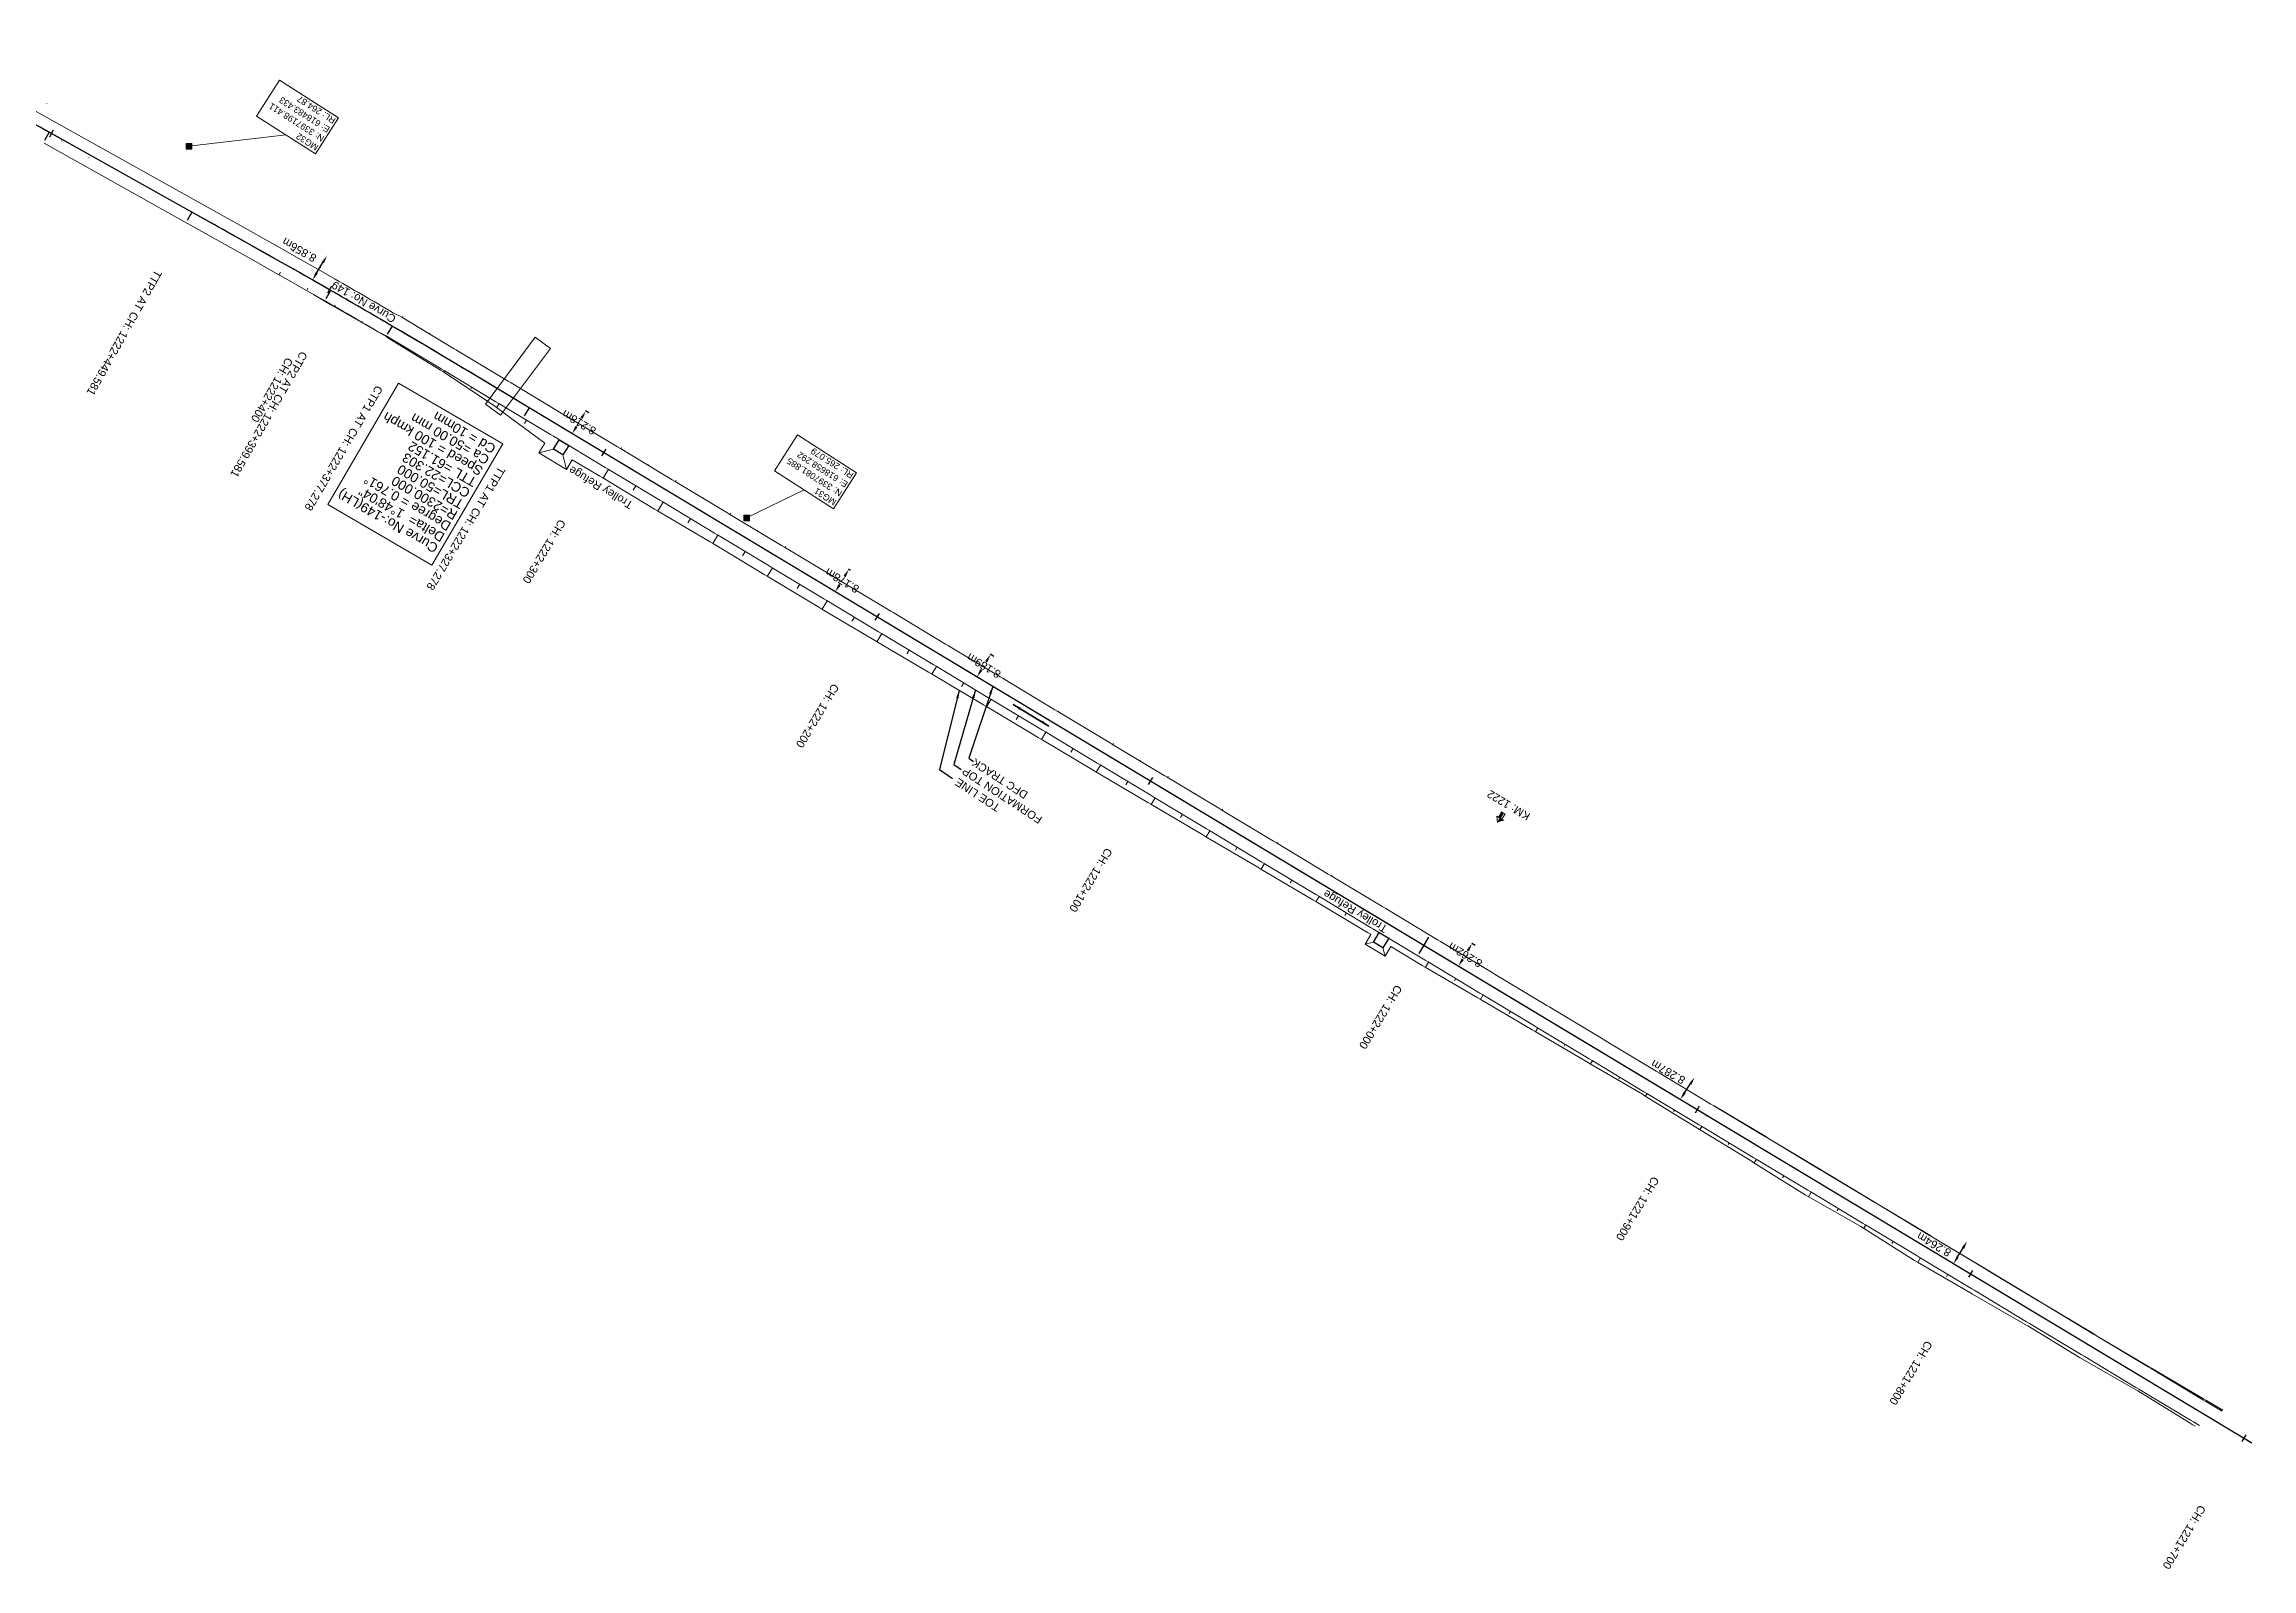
# Model space of a CAD drawing. Header units: metres. Extents: x 615815 to 619130, y 3396752 to 3398781.
# Drawn here: x 618438 to 619130, y 3396752 to 3397230 of the extents above; entities that cross this region are included whole.
import ezdxf
from ezdxf.enums import TextEntityAlignment as Align

# ---------------------------------------------------------------- set-up
doc = ezdxf.new("R2010")
doc.units = ezdxf.units.M
doc.header["$MEASUREMENT"] = 0
doc.linetypes.add('CENTER2', pattern=[1.125, 0.75, -0.125, 0.125, -0.125])
doc.layers.get('Defpoints').update_dxf_attribs({"lineweight": 0})
for name, color, linetype, lineweight in [('Bench_Mark', 7, 'Continuous', 0), ('C-ALIG-DG-CURVE', 1, 'CENTER2', 70), ('C-ALIG-DG-LINE', 1, 'CENTER2', 70), ('C-ALIG-DG-SPIRAL', 1, 'CENTER2', 70), ('C-ALIG-LABL-DG', 1, 'Continuous', 25), ('C-ALIG-LABL-DG-MARK', 1, 'Continuous', 25), ('Curve Table', 7, 'Continuous', 0), ('Horiz Curve', 7, 'Continuous', 0), ('Horiz Linear', 7, 'Continuous', 0), ('Horiz Spiral', 7, 'Continuous', 0), ('Km post', 1, 'Continuous', 13), ('Prop_Horiz Alignment', 7, 'Continuous', 0), ('Proposed Curve_Details', 10, 'Continuous', 0), ('PROPOSED DFCC TOE LINE', 239, 'Continuous', 0), ('PROPOSED DFCC TRACK', 1, 'Continuous', 0), ('PROPOSED FORMATION LINE - PLAN', 187, 'Continuous', 0)]:
    doc.layers.add(name, color=color, linetype=linetype, lineweight=lineweight)
doc.layers.add('Dimension', color=10, linetype='Continuous')
doc.layers.add('Trolley Refuse', color=10, linetype='Continuous')
doc.styles.add('Arial', font='arial.ttf')
doc.styles.get("Standard").update_dxf_attribs({"font": 'arial.ttf'})
doc.styles.add('Style-Arial', font='arial.ttf')
doc.dimstyles.new('ISO-25', dxfattribs={"dimtxt": 2.5, "dimasz": 2.5, "dimexe": 1.25, "dimexo": 0.625, "dimtad": 1, "dimtxsty": 'Standard', "dimcen": 2.5, "dimadec": 0, "dimazin": 0, "dimtfac": 1, "dimtmove": 0, "dimatfit": 3, "dimfxl": 1, "dimarcsym": 0})
doc.dimstyles.get("Standard").update_dxf_attribs({"dimtxt": 2.5, "dimasz": 2.5, "dimexe": 0.18, "dimexo": 0.0625, "dimgap": 0.09, "dimtad": 0, "dimtih": 1, "dimtoh": 1, "dimdec": 3, "dimzin": 0, "dimdsep": 46, "dimtxsty": 'Standard', "dimcen": 0.09, "dimaunit": 1, "dimadec": 3, "dimazin": 0, "dimtfac": 1, "dimtdec": 3, "dimtofl": 0, "dimtmove": 0, "dimatfit": 3, "dimfxl": 1, "dimtolj": 1, "dimtzin": 0, "dimarcsym": 0})

# ---------------------------------------------------------------- blocks, each defined once
blk = doc.blocks.new('*D147')
at = {"layer": 'Defpoints', "color": 0, "transparency": 16777216}
for p in [(619041.01, 3396854.98), (619041.01, 3396854.98), (619036.76, 3396847.9)]:
    blk.add_point(p, dxfattribs=at)
at = {"layer": 'Dimension', "color": 0, "lineweight": -2, "transparency": 16777216}
blk.add_line((619038.04, 3396850.04), (619039.73, 3396852.84), dxfattribs=at)
at = {"layer": 'Dimension', "color": 0, "transparency": 16777216}
for points in [[(619039.37, 3396853.05), (619040.08, 3396852.62), (619041.01, 3396854.98)], [(619037.69, 3396850.25), (619038.4, 3396849.82), (619036.76, 3396847.9)]]:
    blk.add_solid(points, dxfattribs=at)
at = {"layer": 'Dimension', "color": 0, "lineweight": 0, "transparency": 16777216, "insert": (619030.61, 3396853.96), "char_height": 2.5, "attachment_point": 5, "rotation": 150, "style": 'Style-Arial'}
blk.add_mtext('\\A1;8.264m', dxfattribs=at)
blk = doc.blocks.new('TerminatorOpen_0.5')
at = {"color": 0, "linetype": 'ByBlock', "lineweight": -2}
for q in [(-1, 0.25), (-1, 0), (-1, -0.25)]:
    blk.add_line((0, 0), q, dxfattribs=at)
blk = doc.blocks.new('*D148')
at = {"layer": 'Defpoints', "color": 0, "transparency": 16777216}
for p in [(618955.56, 3396906.35), (618955.56, 3396906.35), (618951.04, 3396899.41)]:
    blk.add_point(p, dxfattribs=at)
at = {"layer": 'Dimension', "color": 0, "lineweight": -2, "transparency": 16777216}
blk.add_line((618952.41, 3396901.5), (618954.2, 3396904.26), dxfattribs=at)
at = {"layer": 'Dimension', "color": 0, "transparency": 16777216}
for points in [[(618952.06, 3396901.73), (618952.76, 3396901.28), (618951.04, 3396899.41)], [(618953.85, 3396904.49), (618954.55, 3396904.03), (618955.56, 3396906.35)]]:
    blk.add_solid(points, dxfattribs=at)
at = {"layer": 'Dimension', "color": 0, "lineweight": 0, "transparency": 16777216, "insert": (618947.24, 3396908.04), "char_height": 2.5, "attachment_point": 5, "rotation": 150, "style": 'Style-Arial'}
blk.add_mtext('\\A1;8.287m', dxfattribs=at)
blk = doc.blocks.new('*D129')
at = {"layer": 'Defpoints', "color": 0, "transparency": 16777216}
for p in [(618526.69, 3397163.97), (618526.7, 3397163.97), (618522.15, 3397156.37)]:
    blk.add_point(p, dxfattribs=at)
at = {"layer": 'Dimension', "color": 0, "lineweight": -2, "transparency": 16777216}
for p, q in [((618523.44, 3397158.51), (618525.42, 3397161.82)), ((618526.79, 3397163.91), (618526.8, 3397163.9)), ((618522.25, 3397156.31), (618522.26, 3397156.3))]:
    blk.add_line(p, q, dxfattribs=at)
at = {"layer": 'Dimension', "color": 0, "transparency": 16777216}
for points in [[(618523.08, 3397158.73), (618523.8, 3397158.3), (618522.16, 3397156.37)], [(618525.06, 3397162.04), (618525.77, 3397161.61), (618526.7, 3397163.97)]]:
    blk.add_solid(points, dxfattribs=at)
at = {"layer": 'Dimension', "color": 0, "lineweight": 0, "transparency": 16777216, "insert": (618518.01, 3397165.79), "char_height": 2.5, "attachment_point": 5, "rotation": 150, "style": 'Style-Arial'}
blk.add_mtext('\\A1;8.856m', dxfattribs=at)
blk = doc.blocks.new('*D149')
at = {"layer": 'Defpoints', "color": 0, "transparency": 16777216}
for p in [(618735.87, 3397038.27), (618730.55, 3397031.91), (618731.65, 3397031.25)]:
    blk.add_point(p, dxfattribs=at)
at = {"layer": 'Dimension', "color": 0, "lineweight": -2, "transparency": 16777216}
for p, q in [((618731.84, 3397034.06), (618731.94, 3397034.22)), ((618733.48, 3397036.79), (618733.38, 3397036.62)), ((618735.76, 3397038.33), (618734.66, 3397039)), ((618731.54, 3397031.31), (618730.44, 3397031.98))]:
    blk.add_line(p, q, dxfattribs=at)
at = {"layer": 'Dimension', "color": 0, "transparency": 16777216}
for points in [[(618731.48, 3397034.27), (618732.19, 3397033.84), (618730.55, 3397031.91)], [(618733.12, 3397037), (618733.84, 3397036.57), (618734.77, 3397038.93)]]:
    blk.add_solid(points, dxfattribs=at)
at = {"layer": 'Dimension', "color": 0, "lineweight": 0, "transparency": 16777216, "insert": (618732.66, 3397035.42), "char_height": 2.5, "attachment_point": 5, "rotation": 148.96561, "style": 'Style-Arial'}
blk.add_mtext('\\A1;8.189m', dxfattribs=at)
blk = doc.blocks.new('*D150')
at = {"layer": 'Defpoints', "color": 0, "transparency": 16777216}
for p in [(618607.85, 3397115.24), (618608.92, 3397114.6), (618604.68, 3397107.56)]:
    blk.add_point(p, dxfattribs=at)
at = {"layer": 'Dimension', "color": 0, "lineweight": -2, "transparency": 16777216}
for p, q in [((618604.9, 3397110.34), (618605, 3397110.52)), ((618606.56, 3397113.1), (618606.45, 3397112.92)), ((618608.81, 3397114.66), (618607.74, 3397115.3)), ((618604.57, 3397107.62), (618603.5, 3397108.26))]:
    blk.add_line(p, q, dxfattribs=at)
at = {"layer": 'Dimension', "color": 0, "transparency": 16777216}
for points in [[(618605.25, 3397110.13), (618604.54, 3397110.56), (618603.61, 3397108.2)], [(618606.91, 3397112.88), (618606.2, 3397113.31), (618607.85, 3397115.24)]]:
    blk.add_solid(points, dxfattribs=at)
at = {"layer": 'Dimension', "color": 0, "lineweight": 0, "transparency": 16777216, "insert": (618605.73, 3397111.72), "char_height": 2.5, "attachment_point": 5, "rotation": 148.96561, "style": 'Style-Arial'}
blk.add_mtext('\\A1;8.218m', dxfattribs=at)
blk = doc.blocks.new('*D151')
at = {"layer": 'Defpoints', "color": 0, "transparency": 16777216}
for p in [(618885.76, 3396948.28), (618886.86, 3396947.62), (618882.61, 3396940.53)]:
    blk.add_point(p, dxfattribs=at)
at = {"layer": 'Dimension', "color": 0, "lineweight": -2, "transparency": 16777216}
for p, q in [((618882.8, 3396943.33), (618882.91, 3396943.53)), ((618884.47, 3396946.13), (618884.36, 3396945.93)), ((618886.75, 3396947.68), (618885.65, 3396948.34)), ((618882.51, 3396940.59), (618881.4, 3396941.25))]:
    blk.add_line(p, q, dxfattribs=at)
at = {"layer": 'Dimension', "color": 0, "transparency": 16777216}
for points in [[(618882.44, 3396943.55), (618883.15, 3396943.12), (618881.51, 3396941.19)], [(618884.12, 3396946.35), (618884.83, 3396945.92), (618885.76, 3396948.28)]]:
    blk.add_solid(points, dxfattribs=at)
at = {"layer": 'Dimension', "color": 0, "lineweight": 0, "transparency": 16777216, "insert": (618883.64, 3396944.73), "char_height": 2.5, "attachment_point": 5, "rotation": 148.96561, "style": 'Style-Arial'}
blk.add_mtext('\\A1;8.262m', dxfattribs=at)
blk = doc.blocks.new('*D152')
at = {"layer": 'Defpoints', "color": 0, "transparency": 16777216}
for p in [(618690.94, 3397065.26), (618686.13, 3397058.61), (618686.72, 3397058.25)]:
    blk.add_point(p, dxfattribs=at)
at = {"layer": 'Dimension', "color": 0, "lineweight": -2, "transparency": 16777216}
for p, q in [((618687.42, 3397060.75), (618687.51, 3397060.91)), ((618689.05, 3397063.48), (618688.96, 3397063.31)), ((618690.83, 3397065.32), (618690.23, 3397065.68)), ((618686.62, 3397058.31), (618686.02, 3397058.67))]:
    blk.add_line(p, q, dxfattribs=at)
at = {"layer": 'Dimension', "color": 0, "transparency": 16777216}
for points in [[(618687.06, 3397060.97), (618687.77, 3397060.54), (618686.13, 3397058.61)], [(618688.7, 3397063.69), (618689.41, 3397063.26), (618690.34, 3397065.62)]]:
    blk.add_solid(points, dxfattribs=at)
at = {"layer": 'Dimension', "color": 0, "lineweight": 0, "transparency": 16777216, "insert": (618688.23, 3397062.11), "char_height": 2.5, "attachment_point": 5, "rotation": 148.96561, "style": 'Style-Arial'}
blk.add_mtext('\\A1;8.178m', dxfattribs=at)
blk = doc.blocks.new('Tick Hor')
blk.add_lwpolyline([(-0.5, 0), (0.5, 0)])
blk = doc.blocks.new('KM Post')
at = {"layer": 'Km post', "lineweight": 13}
h = blk.add_hatch(color=256, dxfattribs=at)
h.paths.add_polyline_path([(0, -8.9), (1.6, -8.9), (1.6, -3.8), (0, -3.8)])
h.paths.add_polyline_path([(0, -3.8), (0, 0), (-3.4, -3.8)])
for p, q in [((0, -8.9), (0, 0)), ((3.1, -3.8), (0, 0)), ((3.1, -3.8), (-3.4, -3.8))]:
    blk.add_line(p, q, dxfattribs=at)
blk.add_lwpolyline([(1.6, -3.8), (1.6, -8.9), (-1.6, -8.9), (-1.6, -3.8)], dxfattribs=at)
blk = doc.blocks.new('BM')
at = {"extrusion": (0, 0, -1)}
blk.add_hatch(color=256, dxfattribs=at).paths.add_polyline_path([(-0.88, -0.88), (-0.88, 0.88), (0.88, 0.88), (0.88, -0.88)])
for p, q in [((0.88, 0.88), (-0.88, 0.88)), ((-0.88, 0.88), (-0.88, -0.88)), ((0.88, -0.88), (0.88, 0.88)), ((-0.88, -0.88), (0.88, -0.88))]:
    blk.add_line(p, q)

msp = doc.modelspace()

# ---------------------------------------------------------------- linework, layer by layer
at = {"lineweight": 15, "elevation": -265.5194}
msp.add_lwpolyline([(618581.1629, 3397113.9326), (618576.3862, 3397117.4793), (618591.9679, 3397138.4647), (618596.745, 3397134.9196), (618581.1631, 3397113.9329)], dxfattribs=at)
at = {"layer": 'Bench_Mark', "color": 252}
for p, q in [((618513.8712, 3397201.8373), (618483.4218, 3397198.2746)), ((618676.2958, 3397090.587), (618658.2808, 3397081.7486))]:
    msp.add_line(p, q, dxfattribs=at)
at = {"layer": 'Bench_Mark', "color": 252, "linetype": 'Continuous'}
for points in [[(618530.357, 3397207.1977), (618523.1306, 3397195.9096), (618504.6117, 3397207.765), (618511.8381, 3397219.0531)], [(618692.7817, 3397095.9474), (618685.5553, 3397084.6593), (618667.0364, 3397096.5148), (618674.2628, 3397107.8028)]]:
    msp.add_3dface(points, dxfattribs=at)
at = {"layer": 'C-ALIG-DG-CURVE', "color": 1, "linetype": 'Continuous', "lineweight": 30, "flags": 128}
msp.add_lwpolyline([(618547.1398, 3397141.9216, 0.00242428), (618527.8447, 3397153.108)], format="xyb", dxfattribs=at)
at = {"layer": 'C-ALIG-DG-LINE', "color": 1, "linetype": 'Continuous', "lineweight": 30, "flags": 128}
for points in [[(618484.2887, 3397177.6609), (618439.5417, 3397202.6719)], [(619130.2907, 3396791.6869), (618590.0892, 3397116.3224)]]:
    msp.add_lwpolyline(points, dxfattribs=at)
at = {"layer": 'C-ALIG-DG-SPIRAL', "color": 1, "linetype": 'Continuous', "lineweight": 30, "flags": 128}
for points in [[(618439.5417, 3397202.6719), (618438.1338, 3397203.4589), (618436.7259, 3397204.2459)], [(618527.8447, 3397153.108), (618526.4452, 3397153.9097), (618525.0451, 3397154.7105), (618523.6445, 3397155.5103), (618522.2434, 3397156.3093), (618520.8418, 3397157.1073), (618519.4397, 3397157.9046), (618518.0372, 3397158.7011), (618516.6342, 3397159.4968), (618515.2309, 3397160.2918), (618513.8271, 3397161.0861), (618512.4229, 3397161.8797), (618511.0184, 3397162.6727), (618509.6136, 3397163.4651), (618508.2084, 3397164.2569), (618506.803, 3397165.0482), (618505.3972, 3397165.8389), (618503.9912, 3397166.6292), (618502.5849, 3397167.419), (618501.1784, 3397168.2085), (618499.7717, 3397168.9975), (618498.3647, 3397169.7862), (618496.9576, 3397170.5746), (618495.5504, 3397171.3627), (618494.143, 3397172.1505), (618492.7355, 3397172.9381), (618491.3278, 3397173.7255), (618489.9201, 3397174.5128), (618488.5123, 3397175.2999), (618487.1045, 3397176.087), (618485.6966, 3397176.8739), (618484.2887, 3397177.6609)], [(618590.0892, 3397116.3224), (618588.7067, 3397117.1532), (618587.3242, 3397117.9839), (618585.9417, 3397118.8146), (618584.5591, 3397119.6452), (618583.1764, 3397120.4757), (618581.7937, 3397121.306), (618580.4108, 3397122.1362), (618579.0278, 3397122.9661), (618577.6447, 3397123.7958), (618576.2613, 3397124.6252), (618574.8778, 3397125.4542), (618573.4941, 3397126.283), (618572.1102, 3397127.1113), (618570.726, 3397127.9393), (618569.3416, 3397128.7668), (618567.9568, 3397129.5938), (618566.5718, 3397130.4203), (618565.1865, 3397131.2464), (618563.8008, 3397132.0718), (618562.4147, 3397132.8966), (618561.0283, 3397133.7209), (618559.6415, 3397134.5444), (618558.2543, 3397135.3673), (618556.8667, 3397136.1894), (618555.4786, 3397137.0108), (618554.0901, 3397137.8314), (618552.701, 3397138.6512), (618551.3115, 3397139.4702), (618549.9215, 3397140.2882), (618548.5309, 3397141.1054), (618547.1398, 3397141.9216)]]:
    msp.add_lwpolyline(points, dxfattribs=at)
at = {"layer": 'C-ALIG-LABL-DG', "color": 1, "linetype": 'Continuous', "lineweight": 25}
msp.add_line((618870.6098, 3396947.7428), (618869.322, 3396945.6), dxfattribs=at)
at = {"layer": 'C-ALIG-LABL-DG-MARK', "color": 1, "linetype": 'Continuous', "lineweight": 25}
for p, q in [((618439.5417, 3397202.6719), (618438.078, 3397200.0532)), ((618484.2887, 3397177.6609), (618482.825, 3397175.0422)), ((618527.8447, 3397153.108), (618526.3527, 3397150.5054)), ((618547.1398, 3397141.9216), (618545.6225, 3397139.3335)), ((618590.0892, 3397116.3224), (618588.5439, 3397113.751))]:
    msp.add_line(p, q, dxfattribs=at)
at = {"layer": 'Curve Table', "color": 1, "lineweight": 18}
msp.add_lwpolyline([(618559.5875, 3397066.9026), (618526.9349, 3397085.989), (618549.1703, 3397124.0319), (618581.823, 3397104.9454)], close=True, dxfattribs=at)
at = {"layer": 'Horiz Curve', "color": 3, "lineweight": 25}
msp.add_arc((617383.9168, 3395157.7562), 2300, 59.6189861, 60.1744309, dxfattribs=at)
at = {"layer": 'Horiz Curve', "color": 1, "lineweight": 25}
msp.add_arc((617383.9168, 3395157.7562), 2300, 59.6189861, 60.1744309, dxfattribs=at)
at = {"layer": 'Horiz Linear', "color": 5, "lineweight": 25}
msp.add_line((618484.2915, 3397177.6593), (618439.5389, 3397202.6735), dxfattribs=at)
at = {"layer": 'Horiz Linear', "color": 1, "lineweight": 25}
for p, q in [((618484.2915, 3397177.6593), (618439.5389, 3397202.6735)), ((618959.6513, 3396894.2331), (618590.0865, 3397116.324)), ((618959.6513, 3396894.2331), (618590.0865, 3397116.324))]:
    msp.add_line(p, q, dxfattribs=at)
at = {"layer": 'Horiz Spiral', "color": 1, "linetype": 'Continuous', "lineweight": 25, "flags": 128}
for points in [[(618439.5389, 3397202.6735), (618434.0834, 3397205.7232), (618428.629, 3397208.7747), (618423.1767, 3397211.83), (618417.7275, 3397214.8908), (618412.2824, 3397217.959), (618406.8426, 3397221.0364), (618401.4091, 3397224.1249), (618395.9829, 3397227.2264)], [(618439.5389, 3397202.6735), (618434.0834, 3397205.7232), (618428.629, 3397208.7747), (618423.1767, 3397211.83), (618417.7275, 3397214.8908), (618412.2824, 3397217.959), (618406.8426, 3397221.0364), (618401.4091, 3397224.1249), (618395.9829, 3397227.2264)], [(618527.8475, 3397153.1064), (618522.4213, 3397156.2079), (618516.9877, 3397159.2964), (618511.5479, 3397162.3739), (618506.1029, 3397165.4421), (618500.6537, 3397168.5029), (618495.2013, 3397171.5581), (618489.7469, 3397174.6096), (618484.2915, 3397177.6593)], [(618527.8475, 3397153.1064), (618522.4213, 3397156.2079), (618516.9877, 3397159.2964), (618511.5479, 3397162.3739), (618506.1029, 3397165.4421), (618500.6537, 3397168.5029), (618495.2013, 3397171.5581), (618489.7469, 3397174.6096), (618484.2915, 3397177.6593)], [(618590.0865, 3397116.324), (618584.7292, 3397119.5431), (618579.3709, 3397122.7603), (618574.0103, 3397125.9739), (618568.6465, 3397129.182), (618563.2784, 3397132.3828), (618557.9048, 3397135.5745), (618552.5247, 3397138.7552), (618547.137, 3397141.9232)], [(618590.0865, 3397116.324), (618584.7292, 3397119.5431), (618579.3709, 3397122.7603), (618574.0103, 3397125.9739), (618568.6465, 3397129.182), (618563.2784, 3397132.3828), (618557.9048, 3397135.5745), (618552.5247, 3397138.7552), (618547.137, 3397141.9232)]]:
    msp.add_lwpolyline(points, dxfattribs=at)
at = {"layer": 'Prop_Horiz Alignment', "color": 7, "linetype": 'Continuous', "lineweight": 30}
msp.add_3dface([(618959.574, 3396894.1045), (618959.6, 3396894.4389), (618959.8571, 3396894.2844)], dxfattribs=at)
msp.add_3dface([(618959.574, 3396894.1045), (618959.6, 3396894.4389), (618959.8571, 3396894.2844)], dxfattribs=at)
at = {"layer": 'PROPOSED DFCC TOE LINE', "lineweight": 0}
for p, q in [((618597.6927, 3397103.2946), (618593.1671, 3397102.1665)), ((618600.6927, 3397101.4917), (618601.8207, 3397096.9661)), ((618854.832, 3396948.7647), (618852.2372, 3396948.1179)), ((618857.832, 3396946.9618), (618858.4788, 3396944.3669))]:
    msp.add_line(p, q, dxfattribs=at)
at = {"layer": 'PROPOSED DFCC TOE LINE', "linetype": 'Continuous', "lineweight": 0, "flags": 128}
for points in [[(618438.8161, 3397211.6054), (618438.8494, 3397211.6609)], [(618447.3874, 3397206.4544), (618447.3952, 3397206.4674)], [(618443.5242, 3397200.0259), (618443.4819, 3397199.9556)], [(618452.0955, 3397194.875), (618452.0261, 3397194.7595)], [(618515.958, 3397165.2468), (618516.3314, 3397165.8681)], [(618512.0948, 3397158.8183), (618511.682, 3397158.1314)], [(618524.5293, 3397160.0958), (618524.6826, 3397160.3509)], [(618520.6661, 3397153.6673), (618520.4805, 3397153.3585)], [(618529.2374, 3397148.5163), (618528.9135, 3397147.9773)], [(618550.2433, 3397144.6429), (618550.4034, 3397144.9093)], [(618537.8087, 3397143.3654), (618537.7025, 3397143.1886)], [(618546.3801, 3397138.2144), (618546.2302, 3397137.965)], [(618558.8789, 3397139.5989), (618558.9432, 3397139.7059)], [(618554.8541, 3397132.9015), (618554.7567, 3397132.7395)], [(618567.3859, 3397134.341), (618567.4808, 3397134.4989)], [(618563.5227, 3397127.9125), (618563.2824, 3397127.5126)], [(618575.9979, 3397129.2577), (618576.0386, 3397129.3254)], [(618584.5286, 3397124.0391), (618584.5962, 3397124.1515)], [(618572.094, 3397122.7615), (618571.8513, 3397122.3576)], [(618580.6654, 3397117.6106), (618579.8884, 3397116.3176)], [(618593.0999, 3397118.8881), (618593.1588, 3397118.9861)], [(618589.2367, 3397112.4596), (618588.6003, 3397111.4007)], [(618601.6712, 3397113.7372), (618601.8363, 3397114.0118)], [(618610.2426, 3397108.5862), (618610.3378, 3397108.7446)], [(618618.8139, 3397103.4352), (618619.0295, 3397103.794)], [(618614.9507, 3397097.0067), (618613.2908, 3397094.2446)], [(618627.3852, 3397098.2843), (618627.5011, 3397098.4771)], [(618623.522, 3397091.8558), (618622.6913, 3397090.4735)], [(618635.9565, 3397093.1333), (618636.2013, 3397093.5406)], [(618632.0933, 3397086.7048), (618630.4371, 3397083.9487)], [(618644.5279, 3397087.9824), (618644.6452, 3397088.1777)], [(618653.0992, 3397082.8314), (618653.3239, 3397083.2054)], [(618640.6646, 3397081.5539), (618639.8571, 3397080.2101)], [(618649.236, 3397076.4029), (618647.6531, 3397073.769)], [(618661.6705, 3397077.6804), (618661.7776, 3397077.8587)], [(618657.8073, 3397071.2519), (618657.0095, 3397069.9244)], [(618670.2418, 3397072.5295), (618670.4425, 3397072.8635)], [(618666.3786, 3397066.101), (618664.7724, 3397063.4282)], [(618674.9499, 3397060.95), (618674.15, 3397059.6189)], [(618678.8132, 3397067.3785), (618678.8951, 3397067.5149)], [(618687.3845, 3397062.2276), (618687.5118, 3397062.4394)], [(618683.5213, 3397055.7991), (618681.928, 3397053.1477)], [(618695.9558, 3397057.0766), (618696.0014, 3397057.1525)], [(618692.0926, 3397050.6481), (618691.3122, 3397049.3495)], [(618704.5271, 3397051.9256), (618704.5825, 3397052.0178)], [(618700.6639, 3397045.4971), (618699.1364, 3397042.9553)], [(618709.2352, 3397040.3462), (618708.491, 3397039.1077)], [(618713.0985, 3397046.7747), (618713.1266, 3397046.8214)], [(618721.6698, 3397041.6237), (618721.7283, 3397041.7211)], [(618717.8066, 3397035.1952), (618716.3569, 3397032.7829)], [(618730.2411, 3397036.4728), (618730.2774, 3397036.5331)], [(618726.3779, 3397030.0443), (618725.6659, 3397028.8594)], [(618738.8124, 3397031.3218), (618738.899, 3397031.4658)], [(618734.9492, 3397024.8933), (618733.5502, 3397022.5653)], [(618743.5205, 3397019.7423), (618742.8285, 3397018.5908)], [(618747.3838, 3397026.1708), (618747.4383, 3397026.2616)], [(618755.9551, 3397021.0199), (618756.0879, 3397021.2409)], [(618752.0919, 3397014.5914), (618750.7221, 3397012.3121)], [(618764.5264, 3397015.8689), (618764.6056, 3397016.0007)], [(618760.6632, 3397009.4404), (618759.9877, 3397008.3164)], [(618773.0977, 3397010.718), (618773.2822, 3397011.0249)], [(618781.6691, 3397005.567), (618781.7702, 3397005.7352)], [(618769.2345, 3397004.2895), (618767.9048, 3397002.0767)], [(618777.8058, 3396999.1385), (618777.1631, 3396998.0689)], [(618790.2404, 3397000.416), (618790.4562, 3397000.7752)], [(618786.3772, 3396993.9875), (618785.1358, 3396991.9218)], [(618798.8117, 3396995.2651), (618798.9121, 3396995.4322)], [(618794.9485, 3396988.8366), (618794.3499, 3396987.8405)], [(618807.383, 3396990.1141), (618807.5724, 3396990.4293)], [(618815.9544, 3396984.9632), (618816.0408, 3396985.1071)], [(618803.5198, 3396983.6856), (618802.367, 3396981.7672)], [(618812.0911, 3396978.5347), (618811.5393, 3396977.6164)], [(618824.5257, 3396979.8122), (618824.6821, 3396980.0724)], [(618820.6625, 3396973.3837), (618819.6083, 3396971.6295)], [(618833.097, 3396974.6612), (618833.1661, 3396974.7761)], [(618829.2338, 3396968.2327), (618828.7229, 3396967.3826)], [(618841.6683, 3396969.5103), (618841.7868, 3396969.7074)], [(618850.2397, 3396964.3593), (618850.2678, 3396964.4061)], [(618837.8051, 3396963.0818), (618836.8159, 3396961.4356)], [(618846.3764, 3396957.9308), (618845.8855, 3396957.1139)], [(618858.811, 3396959.2084), (618858.8138, 3396959.213)], [(618867.399, 3396954.0852), (618867.4158, 3396954.1131)], [(618875.9536, 3396948.9064), (618876.0169, 3396949.0118)], [(618884.553, 3396943.8021), (618884.581, 3396943.8487)], [(618872.0904, 3396942.4779), (618871.1352, 3396940.8884)], [(618880.6617, 3396937.327), (618880.2139, 3396936.5818)], [(618893.0963, 3396938.6045), (618893.1353, 3396938.6695)], [(618889.2331, 3396932.176), (618888.3959, 3396930.783)], [(618901.6948, 3396933.4988), (618901.7219, 3396933.544)], [(618897.8044, 3396927.0251), (618897.4108, 3396926.3701)], [(618910.2389, 3396928.3026), (618910.3087, 3396928.4186)], [(618918.8399, 3396923.201), (618918.8696, 3396923.2504)], [(618906.3757, 3396921.8741), (618905.6387, 3396920.6478)], [(618914.947, 3396916.7231), (618914.6127, 3396916.1668)], [(618927.3816, 3396918.0007), (618927.4304, 3396918.0819)], [(618923.5184, 3396911.5722), (618922.9169, 3396910.5714)], [(618935.9734, 3396912.8839), (618935.994, 3396912.918)], [(618932.0897, 3396906.4212), (618931.8154, 3396905.9648)], [(618944.5242, 3396907.6988), (618944.5571, 3396907.7535)], [(618953.1116, 3396902.5745), (618953.1277, 3396902.6012)], [(618940.661, 3396901.2703), (618940.165, 3396900.4448)], [(618949.2323, 3396896.1193), (618948.9558, 3396895.659)], [(618961.6669, 3396897.3968), (618961.6988, 3396897.4499)], [(618957.8037, 3396890.9683), (618957.1978, 3396889.9602)], [(618970.2561, 3396892.2757), (618970.2741, 3396892.3055)], [(618966.375, 3396885.8174), (618966.0529, 3396885.2815)], [(618978.8095, 3396887.0949), (618978.8494, 3396887.1612)], [(618987.4028, 3396881.9805), (618987.4248, 3396882.0171)], [(618974.9463, 3396880.6664), (618974.2558, 3396879.5174)], [(618983.5176, 3396875.5155), (618983.1253, 3396874.8626)], [(618995.9522, 3396876.793), (618996.0002, 3396876.8729)], [(618992.089, 3396870.3645), (618991.2178, 3396868.9148)], [(619004.5452, 3396871.6781), (619004.5668, 3396871.7141)], [(619000.6603, 3396865.2135), (619000.2932, 3396864.6027)], [(619013.0948, 3396866.4911), (619013.1336, 3396866.5556)], [(619021.6832, 3396861.3685), (619021.7002, 3396861.3968)], [(619009.2316, 3396860.0626), (619008.6191, 3396859.0433)], [(619017.8029, 3396854.9116), (619017.439, 3396854.3061)], [(619030.2375, 3396856.1892), (619030.2671, 3396856.2384)], [(619026.3743, 3396849.7607), (619025.5287, 3396848.3536)], [(619038.8225, 3396851.061), (619038.8362, 3396851.0838)], [(619034.9456, 3396844.6097), (619034.5571, 3396843.9632)]]:
    msp.add_lwpolyline(points, dxfattribs=at)
at = {"layer": 'PROPOSED DFCC TOE LINE', "lineweight": 0, "flags": 128}
for points in [[(618594.9661, 3397105.1601), (618579.8093, 3397116.3762), (618578.976, 3397117.0347), (618563.2008, 3397127.567), (618562.3015, 3397128.1158), (618546.1466, 3397138.0162), (618545.2849, 3397138.6149), (618528.8284, 3397148.0259), (618527.9218, 3397148.55), (618522.4269, 3397151.7919)], [(618603.636, 3397099.9867), (618601.8207, 3397096.9661), (618593.1671, 3397102.1665), (618594.9661, 3397105.1601)], [(618854.0375, 3396951.1137), (618853.8865, 3396951.2041), (618852.9891, 3396951.7477), (618836.7318, 3396961.486), (618835.8287, 3396962.0201), (618819.524, 3396971.6794), (618818.6165, 3396972.2122), (618802.2825, 3396981.8169), (618801.3759, 3396982.3512), (618785.0514, 3396991.9716), (618784.1448, 3396992.5059), (618767.8204, 3397002.1265), (618766.9098, 3397002.6643), (618750.638, 3397012.3623), (618749.7306, 3397012.9054), (618733.4661, 3397022.6155), (618732.5589, 3397023.1557), (618716.2727, 3397032.833), (618715.3635, 3397033.37), (618699.052, 3397043.0051), (618698.1459, 3397043.5403), (618681.8437, 3397053.1977), (618680.941, 3397053.7386), (618664.6884, 3397063.4786), (618663.7857, 3397064.0195), (618647.5693, 3397073.8197), (618646.664, 3397074.3731), (618630.3527, 3397083.9985), (618629.4372, 3397084.5349), (618613.2068, 3397094.2951), (618612.2942, 3397094.8399), (618603.636, 3397099.9867)], [(618860.2848, 3396947.3722), (618858.4788, 3396944.3669), (618852.2372, 3396948.1179), (618854.0375, 3396951.1137)], [(619112.5094, 3396796.9422), (619111.5454, 3396797.5391), (619110.651, 3396798.0974), (619094.5478, 3396808.0824), (619093.6269, 3396808.5966), (619077.1415, 3396817.9457), (619076.2281, 3396818.4724), (619060.0877, 3396828.3955), (619059.168, 3396828.9121), (619042.726, 3396838.3328), (619041.8128, 3396838.8604), (619025.444, 3396848.4029), (619024.5579, 3396848.9726), (619008.5362, 3396859.0956), (619007.6321, 3396859.6355), (618991.1325, 3396868.963), (618990.2269, 3396869.5176), (618974.1728, 3396879.5694), (618973.2743, 3396880.1359), (618957.1142, 3396890.0113), (618956.2058, 3396890.5612), (618940.0815, 3396900.4962), (618939.1677, 3396901.0311), (618922.8324, 3396910.621), (618921.9187, 3396911.156), (618905.5541, 3396920.6971), (618904.6521, 3396921.2273), (618888.3115, 3396930.8326), (618887.4094, 3396931.3629), (618871.0506, 3396940.9379), (618870.1471, 3396941.4658), (618860.2848, 3396947.3722)], [(618961.6654, 3396897.4699), (618977.8547, 3396887.7578), (618978.7654, 3396887.2116), (618995.0056, 3396877.4696), (618995.9163, 3396876.9234), (619012.1475, 3396867.1491), (619013.0497, 3396866.6061), (619029.2809, 3396856.8318), (619030.1831, 3396856.2889), (619046.4179, 3396846.5233), (619047.3213, 3396845.9795), (619063.556, 3396836.2138), (619064.4594, 3396835.6701), (619080.6908, 3396825.8984), (619081.5927, 3396825.3526), (619097.9112, 3396815.7259), (619098.8199, 3396815.1913), (619115.1432, 3396805.5725), (619116.0517, 3396805.0378), (619121.181, 3396801.9534)]]:
    msp.add_lwpolyline(points, dxfattribs=at)
at = {"layer": 'PROPOSED DFCC TRACK', "color": 12, "linetype": 'Continuous', "lineweight": 0}
for p, q in [((618483.8305, 3397177.9235), (618439.8426, 3397202.5037)), ((618959.6513, 3396894.2331), (618589.8538, 3397116.4638))]:
    msp.add_line(p, q, dxfattribs=at)
at = {"layer": 'PROPOSED DFCC TRACK', "color": 12, "linetype": 'Continuous', "lineweight": 0, "flags": 128}
for points in [[(618439.8426, 3397202.5037), (618434.3867, 3397205.5528), (618428.932, 3397208.6038), (618423.4793, 3397211.6584), (618418.0298, 3397214.7186), (618412.5844, 3397217.7862), (618407.1442, 3397220.863), (618401.7103, 3397223.9509), (618396.2838, 3397227.0517)], [(618527.3893, 3397153.3755), (618521.9627, 3397156.4764), (618516.5288, 3397159.5643), (618511.0887, 3397162.6411), (618505.6433, 3397165.7087), (618500.1937, 3397168.7689), (618494.741, 3397171.8235), (618489.2863, 3397174.8744), (618483.8305, 3397177.9235)], [(618589.8538, 3397116.4638), (618584.4965, 3397119.6829), (618579.1381, 3397122.9001), (618573.7776, 3397126.1137), (618568.4138, 3397129.3218), (618563.0457, 3397132.5226), (618557.6721, 3397135.7143), (618552.292, 3397138.8951), (618546.9043, 3397142.063)], [(619117.2777, 3396799.507), (618959.6513, 3396894.2331)]]:
    msp.add_lwpolyline(points, dxfattribs=at)
at = {"layer": 'PROPOSED DFCC TRACK', "color": 12, "linetype": 'Continuous', "lineweight": 0}
msp.add_arc((617383.6841, 3395157.896), 2300, 59.6189861, 60.1809056, dxfattribs=at)
at = {"layer": 'PROPOSED FORMATION LINE - PLAN', "lineweight": 0}
for p, q in [((618485.6597, 3397181.1971), (618441.6718, 3397205.7773)), ((618482.0012, 3397174.65), (618438.0133, 3397199.2302))]:
    msp.add_line(p, q, dxfattribs=at)
at = {"layer": 'PROPOSED FORMATION LINE - PLAN', "lineweight": 0, "flags": 128}
for points in [[(618441.672, 3397205.7772), (618436.2162, 3397208.8263), (618430.7626, 3397211.8766), (618425.3138, 3397214.9291), (618419.8681, 3397217.9871), (618414.4277, 3397221.0518), (618408.9936, 3397224.1252), (618403.567, 3397227.209), (618398.1443, 3397230.3077)], [(618529.2498, 3397156.6315), (618523.8193, 3397159.7345), (618518.3783, 3397162.8265), (618512.932, 3397165.9068), (618507.4816, 3397168.9772), (618502.0282, 3397172.0396), (618496.5738, 3397175.0951), (618491.1169, 3397178.1473), (618485.6599, 3397181.197)], [(618525.5288, 3397150.1196), (618520.1061, 3397153.2182), (618514.6794, 3397156.3021), (618509.2453, 3397159.3754), (618503.8049, 3397162.4402), (618498.3593, 3397165.4982), (618492.9083, 3397168.5519), (618487.4557, 3397171.6016), (618482.001, 3397174.6501)], [(619120.9968, 3396801.6471), (619115.8668, 3396804.73), (619114.9632, 3396805.273), (619098.7241, 3396815.0319), (619097.8205, 3396815.5749), (619081.5815, 3396825.3339), (619080.6779, 3396825.8769), (619064.4388, 3396835.6358), (619063.535, 3396836.1789), (619047.2962, 3396845.9377), (619046.3923, 3396846.4808), (619030.1535, 3396856.2396), (619029.251, 3396856.782), (619013.0109, 3396866.5415), (619012.1083, 3396867.0839), (618995.8682, 3396876.8435), (618994.958, 3396877.3904), (618978.7256, 3396887.1454), (618977.8154, 3396887.6924), (618961.5829, 3396897.4473), (618960.6727, 3396897.9943), (618944.4403, 3396907.7492), (618943.5327, 3396908.2946), (618927.2976, 3396918.0511), (618926.3901, 3396918.5965), (618910.155, 3396928.3531), (618909.2582, 3396928.892), (618893.0123, 3396938.655), (618892.1155, 3396939.1939), (618875.8697, 3396948.9569), (618874.9728, 3396949.4958), (618858.727, 3396959.2588), (618857.8277, 3396959.7993), (618841.5844, 3396969.5607), (618840.685, 3396970.1012), (618824.4417, 3396979.8627), (618823.5398, 3396980.4047), (618807.2991, 3396990.1646), (618806.3971, 3396990.7066), (618790.1564, 3397000.4665), (618789.2545, 3397001.0085), (618773.0138, 3397010.7684), (618772.1074, 3397011.3131), (618755.8711, 3397021.0703), (618754.9647, 3397021.615), (618738.7285, 3397031.3723), (618737.8235, 3397031.9161), (618721.5858, 3397041.6742), (618720.6808, 3397042.218), (618704.4432, 3397051.9761), (618703.5412, 3397052.5181), (618687.3005, 3397062.278), (618686.3985, 3397062.8201), (618670.1579, 3397072.5799), (618669.2559, 3397073.122), (618653.0152, 3397082.8819), (618652.1058, 3397083.4284), (618635.8726, 3397093.1838), (618634.9632, 3397093.7303), (618618.7299, 3397103.4857), (618617.8189, 3397104.0332), (618601.5873, 3397113.7876), (618600.6762, 3397114.3351), (618584.4446, 3397124.0895), (618583.5417, 3397124.6322), (618567.302, 3397134.3915), (618566.399, 3397134.9341), (618550.1593, 3397144.6934), (618549.2619, 3397145.2327), (618549.0128, 3397145.3824)], [(619113.8838, 3396797.1716), (619112.0035, 3396798.3015), (619111.1, 3396798.8445), (619094.8609, 3396808.6034), (619093.9573, 3396809.1464), (619077.7182, 3396818.9054), (619076.8147, 3396819.4484), (619060.5756, 3396829.2073), (619059.6718, 3396829.7504), (619043.4329, 3396839.5092), (619042.5291, 3396840.0524), (619026.2903, 3396849.8111), (619025.3877, 3396850.3535), (619009.1476, 3396860.113), (619008.2451, 3396860.6554), (618992.005, 3396870.415), (618991.0948, 3396870.9619), (618974.8623, 3396880.7169), (618973.9522, 3396881.2639), (618957.7197, 3396891.0188), (618956.8095, 3396891.5658), (618940.577, 3396901.3207), (618939.6695, 3396901.8661), (618923.4344, 3396911.6226), (618922.5268, 3396912.168), (618906.2917, 3396921.9246), (618905.3949, 3396922.4635), (618889.1491, 3396932.2265), (618888.2523, 3396932.7654), (618872.0064, 3396942.5284), (618871.1096, 3396943.0674), (618854.8638, 3396952.8303), (618853.9645, 3396953.3708), (618837.7211, 3396963.1322), (618836.8218, 3396963.6727), (618820.5785, 3396973.4342), (618819.6766, 3396973.9762), (618803.4358, 3396983.7361), (618802.5339, 3396984.2781), (618786.2932, 3396994.038), (618785.3913, 3396994.58), (618769.1505, 3397004.3399), (618768.2441, 3397004.8846), (618752.0079, 3397014.6418), (618751.1015, 3397015.1865), (618734.8652, 3397024.9438), (618733.9602, 3397025.4876), (618717.7226, 3397035.2457), (618716.8176, 3397035.7896), (618700.5799, 3397045.5476), (618699.678, 3397046.0896), (618683.4373, 3397055.8495), (618682.5353, 3397056.3916), (618666.2946, 3397066.1514), (618665.3927, 3397066.6935), (618649.152, 3397076.4534), (618648.2426, 3397076.9999), (618632.0093, 3397086.7553), (618631.0999, 3397087.3018), (618614.8667, 3397097.0572), (618613.9557, 3397097.6047), (618597.724, 3397107.3591), (618596.813, 3397107.9066), (618580.5814, 3397117.661), (618579.6785, 3397118.2037), (618563.4387, 3397127.963), (618562.5358, 3397128.5056), (618546.2961, 3397138.2649), (618545.3987, 3397138.8042), (618545.155, 3397138.9506)]]:
    msp.add_lwpolyline(points, dxfattribs=at)
at = {"layer": 'PROPOSED FORMATION LINE - PLAN', "lineweight": 0}
for radius in [2303.75, 2296.25]:
    msp.add_arc((617383.6841, 3395157.896), radius, 59.6189861, 60.1809056, dxfattribs=at)
at = {"layer": 'Trolley Refuse'}
for points in [[(618599.4956, 3397106.2945), (618602.4955, 3397104.4917), (618600.6927, 3397101.4917), (618597.6927, 3397103.2946)], [(618856.6355, 3396951.7656), (618859.6354, 3396949.9628), (618857.8326, 3396946.9628), (618854.8326, 3396948.7657)]]:
    msp.add_lwpolyline(points, close=True, dxfattribs=at)

# ---------------------------------------------------------------- block references
at = {"layer": 'Bench_Mark'}
for p in [(618483.4218, 3397198.2746), (618658.2808, 3397081.7486)]:
    msp.add_blockref('BM', p, dxfattribs=at)
at = {"layer": 'C-ALIG-LABL-DG', "color": 1, "linetype": 'Continuous', "lineweight": 25}
for name, p, xscale, yscale, zscale, rotation in [('Tick Hor', (618440.2782, 3397202.2602), 2.499999999999998, 2.499999999999998, 2.499999999999998, 240.7972897465652), ('Tick Hor', (618527.4815, 3397153.3162), 2.500000000000001, 2.500000000000001, 2.500000000000001, 240.1848969993066), ('Tick Hor', (618613.47, 3397102.2716), 2.499999999999999, 2.499999999999999, 2.499999999999999, 238.996127361562), ('Tick Hor', (618699.1833, 3397050.762), 2.499999999999999, 2.499999999999999, 2.499999999999999, 238.996127361562), ('Tick Hor', (618784.8965, 3396999.2524), 2.499999999999999, 2.499999999999999, 2.499999999999999, 238.996127361562), ('KM Post', (618893.7891, 3396986.3138), 0.3933041122191764, 0.3933041122191764, 0.3933041122191764, 148.9961273604538), ('Tick Hor', (618870.6098, 3396947.7428), 6, 6, 6, 238.996127361562), ('Tick Hor', (618956.323, 3396896.2332), 2.499999999999999, 2.499999999999999, 2.499999999999999, 238.996127361562), ('Tick Hor', (619042.0363, 3396844.7236), 2.499999999999999, 2.499999999999999, 2.499999999999999, 238.996127361562), ('Tick Hor', (619127.7495, 3396793.214), 2.499999999999999, 2.499999999999999, 2.499999999999999, 238.996127361562)]:
    msp.add_blockref(name, p, dxfattribs=dict(at, xscale=xscale, yscale=yscale, zscale=zscale, rotation=rotation))

# ---------------------------------------------------------------- texts
at = {"layer": 'Bench_Mark', "color": 252, "char_height": 2, "width": 32.634692, "attachment_point": 2, "rotation": 147.3734017}
for s, insert in [('\\pxql;MG32\\PN: 3397198.411\\PE: 618483.433\\PRL: 264.87', (618509.4288, 3397205.6018)), ('\\pxql;MG31\\PN: 3397081.885\\PE: 618658.292\\PRL: 265.079', (618671.8535, 3397094.3515))]:
    msp.add_mtext(s, dxfattribs=dict(at, insert=insert))
at = {"layer": 'C-ALIG-LABL-DG', "color": 1, "style": 'Arial'}
for s, rotation, p in [('TTP2 AT CH: 1222+449.581', 240.7972897, (618472.8635, 3397159.7822)), ('CTP2 AT CH: 1222+399.581', 240.1745095, (618518.5433, 3397134.2291)), ('CH: 1222+400', 240.184897, (618514.0036, 3397132.311)), ('CTP1 AT CH: 1222+377.278', 239.6189076, (618542.1662, 3397123.5399)), ('TTP1 AT CH: 1222+327.278', 238.9961274, (618580.6087, 3397098.1062)), ('CH: 1222+300', 238.9961274, (618599.56, 3397081.5501)), ('CH: 1222+200', 238.9961274, (618685.2725, 3397030.0409)), ('KM: 1222', 148.9961274, (618904.2711, 3396988.8933)), ('CH: 1222+100', 238.9961274, (618770.9858, 3396978.5313)), ('CH: 1222+000', 238.9961274, (618861.85, 3396935.5931)), ('CH: 1221+900', 238.9961274, (618942.4123, 3396875.5121)), ('CH: 1221+800', 238.9961274, (619028.1255, 3396824.0025)), ('CH: 1221+700', 238.9961274, (619113.8388, 3396772.4929))]:
    msp.add_text(s, height=2.5, rotation=rotation, dxfattribs=at).set_placement(p)
at = {"layer": 'Curve Table', "color": 1, "insert": (618553.1209, 3397097.3641), "char_height": 3, "width": 39.432755, "attachment_point": 5, "rotation": 149.8967085, "line_spacing_factor": 0.8, "style": 'Style-Arial'}
msp.add_mtext('\\pxql;Curve No:-149(LH)\\PDelta=  1%%D48\'04"\\PDegree = 0.761%%D\\PR=2300.000\\PTRL=50.000\\PCCL=22.303\\PTTL =61.152\\PSpeed = 100 kmph\\PCa =50.00 mm\\PCd = 10mm', dxfattribs=at)
at = {"layer": 'Proposed Curve_Details', "color": 1, "style": 'Style-Arial'}
msp.add_text('Curve No: 149', height=2.5, rotation=149.8954631, dxfattribs=at).set_placement((618548.5965, 3397144.8872))
at = {"layer": 'PROPOSED DFCC TOE LINE', "lineweight": 0}
msp.add_text('TOE LINE', height=2.5, rotation=146.7444658, dxfattribs=at).set_placement((618724.7483, 3397000.3206), align=Align.RIGHT)
at = {"layer": 'PROPOSED DFCC TRACK', "color": 10, "linetype": 'Continuous', "lineweight": -3, "ltscale": 5}
msp.add_text('DFC TRACK', height=2.5, rotation=146.9684717, dxfattribs=at).set_placement((618729.9943, 3397006.4795), align=Align.RIGHT)
at = {"layer": 'PROPOSED FORMATION LINE - PLAN', "lineweight": 0}
msp.add_text('FORMATION TOP', height=2.5, rotation=146.7444658, dxfattribs=at).set_placement((618726.9226, 3397003.7725), align=Align.RIGHT)
at = {"layer": 'Trolley Refuse'}
for p in [(618622.9355, 3397086.5167), (618859.5305, 3396953.649)]:
    msp.add_text('Trolley Refuge', height=2.5, rotation=149.1766896, dxfattribs=at).set_placement(p)

# ---------------------------------------------------------------- dimensions: what is measured, and where the dimension line sits
at = {"layer": 'Dimension', "color": 10, "lineweight": 0}
for base, p1, p2, angle, picture, middle in [((618526.6977, 3397163.968), (618522.1453, 3397156.3721), (618526.6865, 3397163.9747), 59.1487735, '*D129', (618518.0073, 3397165.7865)), ((618955.5583, 3396906.3548), (618951.0439, 3396899.4057), (618955.5583, 3396906.3548), 56.9905793, '*D148', (618947.2374, 3396908.0388)), ((619041.0123, 3396854.98), (619036.7571, 3396847.8961), (619041.0123, 3396854.98), 59.0070745, '*D147', (619030.6125, 3396853.9629))]:
    dim = msp.add_linear_dim(base=base, p1=p1, p2=p2, angle=angle, dimstyle='Standard', override={"dimexe": 0.125, "dimexo": 0.125, "dimgap": 0.125, "dimtad": 1, "dimtih": 0, "dimtoh": 0, "dimzin": 11, "dimpost": 'm', "dimtxsty": 'Style-Arial', "dimsah": 1, "dimadec": 4, "dimazin": 3, "dimtmove": 2, "dimldrblk": 'TerminatorOpen_0.5', "dimfrac": 2, "dimtzin": 11}, dxfattribs=at)
    dim.commit()
    dim.dimension.update_dxf_attribs({"geometry": picture, "text_midpoint": middle, "dimtype": 129, "text_rotation": 150})
for p1, p2, distance, picture, middle in [((618604.6758, 3397107.5565), (618608.915, 3397114.5973), 1.2469, '*D150', (618605.7272, 3397111.72)), ((618690.9369, 3397065.2591), (618686.7243, 3397058.2492), -0.6965, '*D152', (618688.2336, 3397062.1129)), ((618735.8702, 3397038.269), (618731.652, 3397031.2498), -1.286, '*D149', (618732.6589, 3397035.4218)), ((618882.6124, 3396940.5298), (618886.8598, 3396947.6163), 1.2835, '*D151', (618883.6352, 3396944.7328))]:
    dim = msp.add_aligned_dim(p1=p1, p2=p2, distance=distance, dimstyle='Standard', override={"dimexe": 0.125, "dimexo": 0.125, "dimgap": 0.125, "dimtad": 1, "dimtih": 0, "dimtoh": 0, "dimzin": 11, "dimpost": 'm', "dimtxsty": 'Style-Arial', "dimsah": 1, "dimadec": 4, "dimazin": 3, "dimtmove": 2, "dimldrblk": 'TerminatorOpen_0.5', "dimfrac": 2, "dimtzin": 11}, dxfattribs=at)
    dim.commit()
    dim.dimension.update_dxf_attribs({"geometry": picture, "text_midpoint": middle, "text_rotation": 180})

# ---------------------------------------------------------------- leaders
at = {"layer": 'PROPOSED DFCC TOE LINE', "lineweight": 0}
msp.add_leader([(618724.9818, 3397027.658), (618718.7242, 3397002.8487), (618722.8121, 3397000.0833)], dimstyle='ISO-25', override={"dimtxt": 3, "dimasz": 2.5, "dimgap": 0.625, "dimtad": 0, "dimdec": 3, "dimzin": 2, "dimtdec": 3}, dxfattribs=at)
at = {"layer": 'PROPOSED DFCC TRACK', "color": 10, "linetype": 'Continuous', "lineweight": -3, "ltscale": 5}
msp.add_leader([(618735.483, 3397028.9476), (618728.0097, 3397006.3834), (618729.4384, 3397005.4142)], dimstyle='ISO-25', override={"dimtxt": 3, "dimasz": 2.5, "dimgap": 0.625, "dimtad": 0, "dimdec": 3, "dimzin": 2, "dimtdec": 3}, dxfattribs=at)
at = {"layer": 'PROPOSED DFCC TRACK', "linetype": 'Continuous', "lineweight": 0}
for points in [[(618741.9101, 3397023.2369), (618753.0984, 3397016.5153)], [(618753.0984, 3397016.5153), (618741.9101, 3397023.2369)]]:
    msp.add_leader(points, dimstyle='ISO-25', override={"dimtxt": 3, "dimasz": 2.5, "dimtad": 0, "dimdec": 3, "dimzin": 2, "dimtdec": 3}, dxfattribs=at)
at = {"layer": 'PROPOSED FORMATION LINE - PLAN', "lineweight": 0}
msp.add_leader([(618730.0807, 3397027.8191), (618723.2337, 3397004.4926), (618725.5707, 3397002.8985)], dimstyle='ISO-25', override={"dimtxt": 3, "dimasz": 2.5, "dimgap": 0.625, "dimtad": 0, "dimdec": 3, "dimzin": 2, "dimtdec": 3}, dxfattribs=at)

doc.saveas('drawing.dxf')
